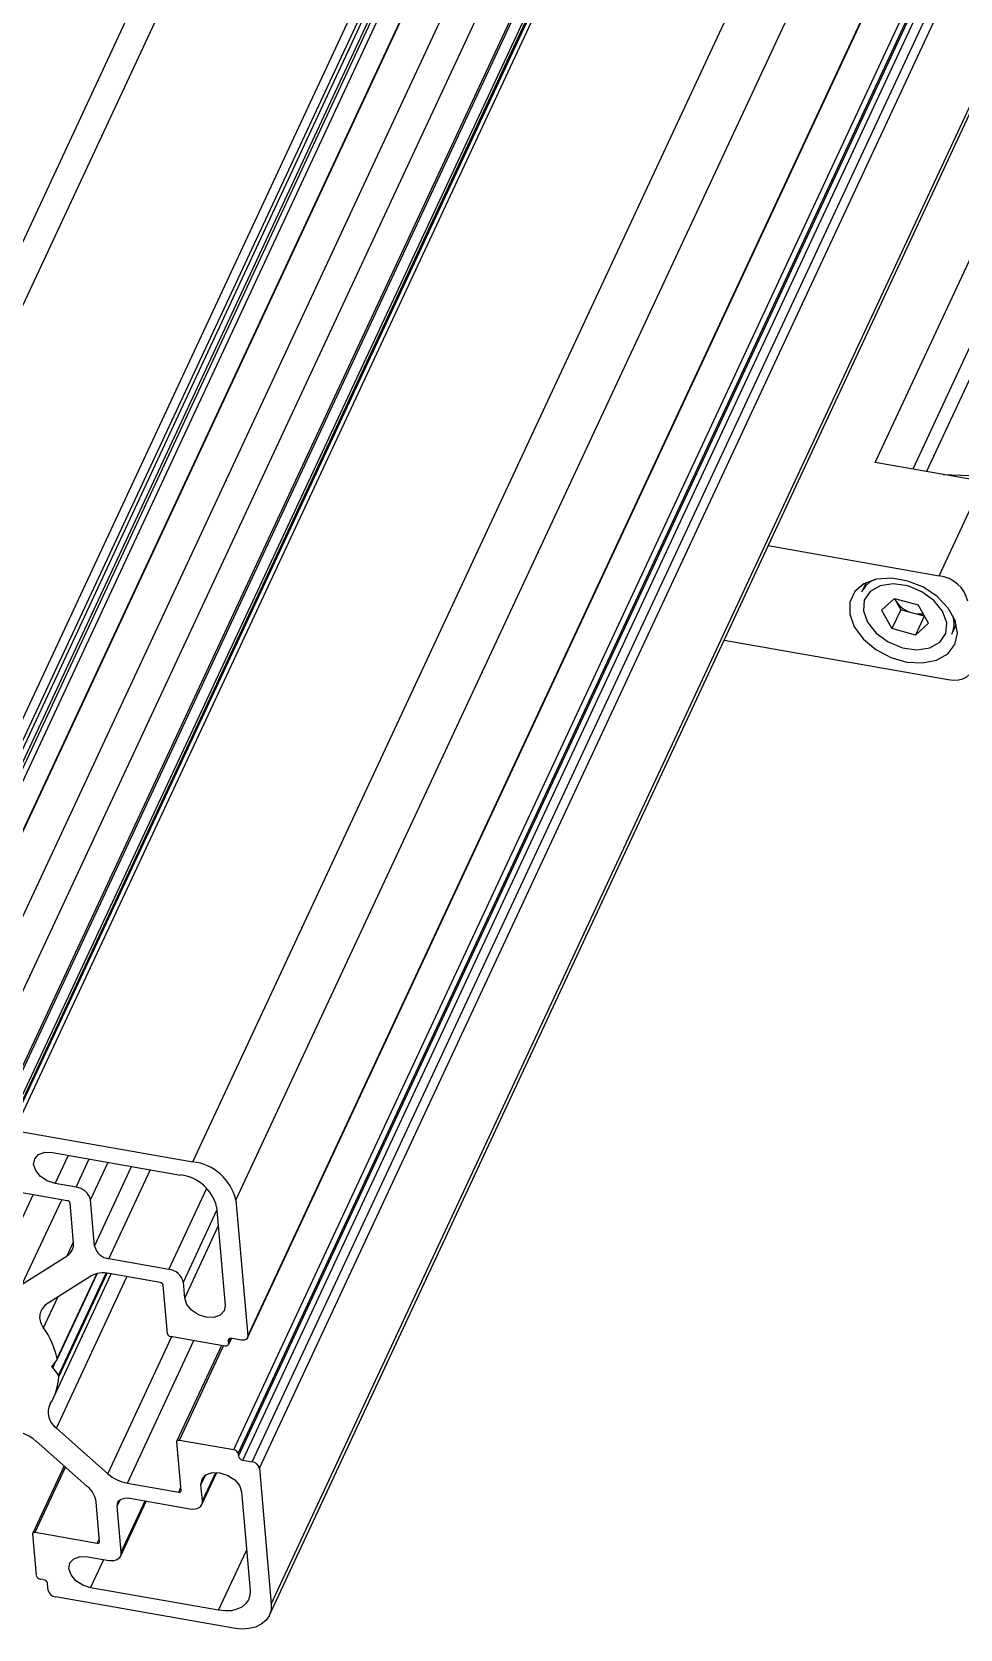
# Model space of a CAD drawing. Header units: millimetres. Extents: x 0 to 420, y 0 to 297.
# Drawn here: x 73.6 to 138.9, y 70.9 to 183.3 of the extents above; entities that cross this region are included whole.
import ezdxf

# ---------------------------------------------------------------- set-up
doc = ezdxf.new("R2010")
doc.units = ezdxf.units.MM

msp = doc.modelspace()

# ---------------------------------------------------------------- linework, layer by layer
at = {"color": 7, "linetype": 'Continuous', "lineweight": 25}
for p, q in [((47.88, 110.3), (119.96, 264.88)), ((117.44, 263.96), (45.36, 109.38)), ((60.41, 108.09), (132.49, 262.68)), ((60.91, 107.64), (132.99, 262.23)), ((60.96, 107.14), (133.04, 261.73)), ((61.26, 106.87), (133.34, 261.46)), ((61.45, 106.84), (133.53, 261.43)), ((61.76, 106.57), (133.83, 261.16)), ((143.34, 259.56), (71.26, 104.97)), ((71.51, 105.07), (143.59, 259.66)), ((144.02, 260.41), (71.94, 105.83)), ((72.36, 105.98), (144.44, 260.57)), ((62, 103.6), (134.08, 258.19)), ((62.01, 103.65), (134.09, 258.24)), ((84.89, 103.77), (156.97, 258.36)), ((87.93, 101.08), (160, 255.67)), ((61.78, 97.12), (133.86, 251.71)), ((63.93, 96.48), (136.01, 251.07)), ((66.44, 96.61), (138.52, 251.2)), ((66.56, 96.57), (138.64, 251.16)), ((88.76, 91.51), (160.84, 246.1)), ((88.74, 91.38), (160.82, 245.97)), ((87.78, 83.52), (159.86, 238.1)), ((88.08, 83.25), (160.16, 237.83)), ((88.1, 83.05), (160.18, 237.63)), ((88.41, 82.78), (160.48, 237.36)), ((89.07, 82.66), (161.15, 237.25)), ((89.58, 82.21), (161.65, 236.8)), ((90.41, 72.64), (162.49, 227.23)), ((90.29, 71.87), (162.36, 226.46)), ((132.9, 152.97), (142.18, 172.87)), ((143.74, 170.1), (135.54, 152.5)), ((145.09, 170.75), (136.5, 152.33)), ((140.49, 151.63), (132.9, 152.97)), ((137.68, 152.13), (140.12, 152.03)), ((137.4, 144.99), (140.49, 151.63)), ((125.37, 147.12), (137.4, 144.99)), ((132.26, 144.52), (131.95, 143.86)), ((134.26, 143.4), (133.34, 142.57)), ((134.25, 143.39), (134.33, 143.26)), ((134.26, 143.4), (135.92, 142.95)), ((134.26, 143.4), (134.33, 143.26)), ((134.33, 143.26), (134.7, 142.61)), ((136.65, 141.66), (135.92, 142.95)), ((133.34, 142.57), (134.08, 141.29)), ((134.7, 142.61), (134.08, 141.29)), ((135.52, 142.38), (134.7, 142.61)), ((136.35, 142.16), (135.52, 142.38)), ((136.35, 142.16), (135.73, 140.83)), ((136.65, 141.66), (135.73, 140.83)), ((136.36, 142.17), (136.35, 142.16)), ((122.27, 140.48), (138.04, 137.7)), ((135.73, 140.83), (134.08, 141.29)), ((138.29, 140.9), (138.6, 141.57)), ((72.36, 105.98), (84.89, 103.77)), ((75.02, 104.43), (84.03, 102.84)), ((75.21, 102.25), (76.14, 104.24)), ((76.68, 101.99), (77.61, 103.98)), ((77.7, 101.09), (78.93, 103.74)), ((77.98, 97.84), (80.59, 103.45)), ((78.99, 96.95), (81.92, 103.22)), ((70.79, 95.27), (73.67, 101.45)), ((76.06, 101.03), (71.7, 101.8)), ((76.68, 101.99), (75.21, 102.25)), ((83.21, 96.2), (85.87, 101.91)), ((72.9, 95.16), (75.67, 101.1)), ((76.51, 98.07), (76.26, 100.85)), ((77.98, 97.84), (77.7, 101.09)), ((84.23, 95.31), (86.59, 100.37)), ((86.57, 100.6), (87.17, 93.67)), ((87.93, 101.08), (88.76, 91.51)), ((84.33, 94.18), (86.69, 99.24)), ((76.05, 97.16), (76.5, 98.13)), ((72.9, 95.16), (76.05, 97.16)), ((83.21, 96.2), (78.99, 96.95)), ((77.71, 95.72), (74.54, 93.71)), ((75.11, 87.21), (79.16, 95.88)), ((75.3, 85.04), (80.26, 95.69)), ((75.35, 89.86), (78.17, 95.9)), ((75.36, 89.93), (78.14, 95.9)), ((75.44, 88.74), (78.79, 95.94)), ((75.47, 88.65), (78.86, 95.93)), ((82.61, 95.27), (79.01, 95.91)), ((83.11, 91.66), (82.81, 95.09)), ((84.33, 94.18), (84.23, 95.31)), ((74.39, 92.1), (75.4, 94.25)), ((78.92, 81.83), (83.41, 91.47)), ((80.3, 81.17), (84.97, 91.19)), ((87.14, 90.81), (83.32, 91.48)), ((87.39, 91.18), (87.45, 91.31)), ((87.39, 91.18), (87.41, 90.98)), ((87.4, 90.9), (87.61, 91.35)), ((87.41, 90.98), (87.58, 91.35)), ((88.32, 91.23), (87.66, 91.35)), ((86.92, 90.85), (83.78, 84.13)), ((83.95, 84.19), (87.05, 90.82)), ((74.97, 89.36), (74.98, 89.4)), ((75.34, 89.84), (75.03, 89.43)), ((75.05, 89.27), (75.27, 89.75)), ((75.05, 89.27), (75.44, 88.74)), ((75.3, 85.04), (78.92, 81.83)), ((77.47, 80.93), (73.86, 84.13)), ((84.08, 80.65), (83.78, 84.08)), ((83.95, 84.19), (87.78, 83.52)), ((88.08, 83.25), (88.1, 83.05)), ((75.84, 82.37), (73.64, 77.65)), ((73.81, 77.71), (75.94, 82.29)), ((88.41, 82.78), (89.07, 82.66)), ((89.58, 82.21), (90.41, 72.64)), ((80.3, 81.17), (83.9, 80.53)), ((85.47, 81.05), (85.79, 81.73)), ((85.57, 79.92), (85.47, 81.05)), ((85.53, 79.66), (86.58, 81.92)), ((85.57, 79.92), (86.51, 81.92)), ((78.34, 77.05), (78.1, 79.83)), ((79.58, 79.54), (79.79, 79.99)), ((79.82, 76.04), (81.62, 79.9)), ((79.86, 76.3), (81.55, 79.91)), ((80.47, 80.1), (84.69, 79.36)), ((83.9, 80.53), (84.06, 80.87)), ((88.32, 80.55), (88.93, 73.62)), ((79.86, 76.3), (79.58, 79.54)), ((73.89, 74.68), (73.63, 77.6)), ((73.81, 77.71), (78.17, 76.94)), ((78.17, 76.94), (78.32, 77.28)), ((86.71, 72.22), (88.68, 76.43)), ((77.51, 75.99), (78.98, 75.73)), ((77.7, 73.8), (78.63, 75.8)), ((74.38, 74.38), (74.19, 74.41)), ((74.73, 73.61), (74.68, 74.11)), ((87.76, 70.95), (75.23, 73.16)), ((86.71, 72.22), (77.7, 73.8))]:
    msp.add_line(p, q, dxfattribs=at)
at = {"color": 7, "linetype": 'Continuous', "lineweight": 25, "flags": 128}
for points in [[(135.13, 138.93), (136.24, 138.87), (137.22, 139.06), (138, 139.51), (138.5, 140.16), (138.68, 140.96), (138.52, 141.85), (138.03, 142.73), (137.27, 143.53), (136.29, 144.19), (135.19, 144.63), (134.06, 144.83), (133, 144.77), (132.11, 144.44), (131.46, 143.89), (131.12, 143.15), (131.11, 142.3), (131.43, 141.41), (132.07, 140.55), (132.95, 139.82), (134, 139.26), (135.13, 138.93)], [(137.64, 142.5), (137.03, 143.26), (136.18, 143.88), (135.19, 144.29), (134.17, 144.43), (133.25, 144.3), (132.55, 143.9), (132.13, 143.29), (132.07, 142.54), (132.35, 141.73), (132.96, 140.97), (133.81, 140.35), (134.81, 139.94), (135.82, 139.8), (136.74, 139.93), (137.45, 140.33), (137.86, 140.94), (137.93, 141.69), (137.64, 142.5)], [(138.04, 137.7), (138.41, 137.66), (138.76, 137.68), (139.07, 137.76), (139.34, 137.89), (139.56, 138.07), (139.71, 138.29), (139.8, 138.55), (139.81, 138.83)], [(75.21, 102.25), (74.66, 102.43), (74.18, 102.74), (73.84, 103.15), (73.69, 103.59), (73.77, 103.99), (74.04, 104.29), (74.48, 104.45), (75.02, 104.43)], [(87.17, 93.67), (87.1, 93.28), (86.82, 92.97), (86.38, 92.82), (85.84, 92.83), (85.29, 93.01), (84.81, 93.33), (84.47, 93.74), (84.33, 94.18)], [(87.66, 91.35), (87.6, 91.35), (87.55, 91.35), (87.5, 91.34), (87.46, 91.32), (87.43, 91.29), (87.4, 91.26), (87.39, 91.22), (87.39, 91.18)], [(88.76, 91.51), (88.76, 91.44), (88.74, 91.38), (88.7, 91.32), (88.65, 91.28), (88.58, 91.24), (88.5, 91.22), (88.41, 91.22), (88.32, 91.23)], [(87.41, 90.98), (87.41, 90.93), (87.39, 90.9), (87.37, 90.86), (87.34, 90.84), (87.3, 90.82), (87.25, 90.81), (87.2, 90.8), (87.14, 90.81)], [(83.78, 84.08), (83.78, 84.11), (83.79, 84.13), (83.8, 84.15), (83.82, 84.17), (83.85, 84.18), (83.88, 84.19), (83.92, 84.19), (83.95, 84.19)], [(85.47, 81.05), (85.55, 81.45), (85.82, 81.75), (86.26, 81.91), (86.8, 81.89), (87.35, 81.71), (87.84, 81.4), (88.18, 80.99), (88.32, 80.55)], [(79.58, 79.54), (79.59, 79.68), (79.63, 79.81), (79.7, 79.92), (79.81, 80.01), (79.95, 80.07), (80.11, 80.11), (80.28, 80.12), (80.47, 80.1)], [(83.9, 80.53), (83.94, 80.53), (83.97, 80.53), (84, 80.54), (84.03, 80.55), (84.05, 80.57), (84.07, 80.59), (84.08, 80.62), (84.08, 80.65)], [(84.69, 79.36), (84.87, 79.34), (85.05, 79.35), (85.2, 79.39), (85.34, 79.45), (85.45, 79.54), (85.52, 79.65), (85.57, 79.78), (85.57, 79.92)], [(73.63, 77.6), (73.63, 77.63), (73.64, 77.65), (73.66, 77.67), (73.68, 77.69), (73.7, 77.7), (73.74, 77.71), (73.77, 77.71), (73.81, 77.71)], [(78.17, 76.94), (78.2, 76.94), (78.24, 76.94), (78.27, 76.95), (78.3, 76.96), (78.32, 76.98), (78.33, 77), (78.34, 77.03), (78.34, 77.05)], [(77.7, 73.8), (77.15, 73.98), (76.67, 74.3), (76.33, 74.71), (76.18, 75.15), (76.25, 75.55), (76.53, 75.85), (76.97, 76.01), (77.51, 75.99)], [(78.98, 75.73), (79.16, 75.71), (79.34, 75.72), (79.5, 75.76), (79.63, 75.83), (79.74, 75.92), (79.82, 76.03), (79.86, 76.16), (79.86, 76.3)], [(88.93, 73.62), (88.91, 73.27), (88.81, 72.95), (88.61, 72.68), (88.34, 72.45), (88, 72.29), (87.61, 72.19), (87.17, 72.17), (86.71, 72.22)], [(90.41, 72.64), (90.4, 72.22), (90.27, 71.84), (90.04, 71.51), (89.71, 71.24), (89.31, 71.04), (88.83, 70.93), (88.31, 70.9), (87.76, 70.95)]]:
    msp.add_lwpolyline(points, dxfattribs=at)
at = {"color": 7, "linetype": 'Continuous', "lineweight": 25}
for centre, radius, start, end in [((137.13, 142.65), 2.36, 13.5919, 83.3635), ((133.6, 143.05), 1.84, 113.078, 153.9508), ((136.02, 144.32), 2, 212.1815, 255.5964), ((136.02, 144.06), 1.75, 253.5677, 278.255), ((136.59, 141.65), 1.86, 336.2798, 16.6995), ((84.48, 100.25), 3.55, 13.5919, 83.3635), ((83.69, 99.91), 2.96, 13.5919, 83.3635), ((76.55, 100.81), 1.18, 13.5919, 83.3635), ((76.03, 100.8), 0.236, 13.5919, 83.3635), ((75.56, 97.98), 0.948, 301.1616, 5.8124), ((79.13, 98.12), 1.18, 193.5919, 263.3635), ((78.61, 94.1), 1.86, 77.5001, 119.1252), ((83.08, 95.03), 1.18, 13.5919, 83.3635), ((82.58, 95.04), 0.236, 13.5919, 83.3635), ((75.23, 92.83), 1.11, 128.0102, 221.4676), ((69.1, 88.45), 6.43, 13.2352, 34.538), ((83.34, 91.72), 0.236, 193.5919, 263.3635), ((75.26, 89.9), 0.1, 323.7545, 14.5759), ((75.07, 89.34), 0.104, 109.6217, 164.2269), ((75.17, 89.45), 0.218, 203.4335, 236.3461), ((71.65, 88.82), 3.82, 327.1709, 357.361), ((75.32, 88.65), 0.145, 359.0777, 38.5785), ((76.09, 86.15), 1.37, 154.1412, 234.5926), ((72.12, 82.21), 2.59, 47.7682, 99.1158), ((87.74, 83.16), 0.355, 13.5919, 83.3635), ((88.45, 83.13), 0.355, 193.5919, 263.3635), ((89, 82.07), 0.591, 13.5919, 83.3635), ((76.38, 79.58), 1.74, 8.4156, 51.1245), ((80.81, 83.99), 2.87, 228.8081, 259.7894), ((74.23, 74.76), 0.355, 193.5919, 263.3635), ((74.34, 74.02), 0.355, 13.5919, 83.3635), ((75.3, 73.75), 0.591, 193.5919, 263.3635)]:
    msp.add_arc(centre, radius, start, end, dxfattribs=at)

doc.saveas('drawing.dxf')
